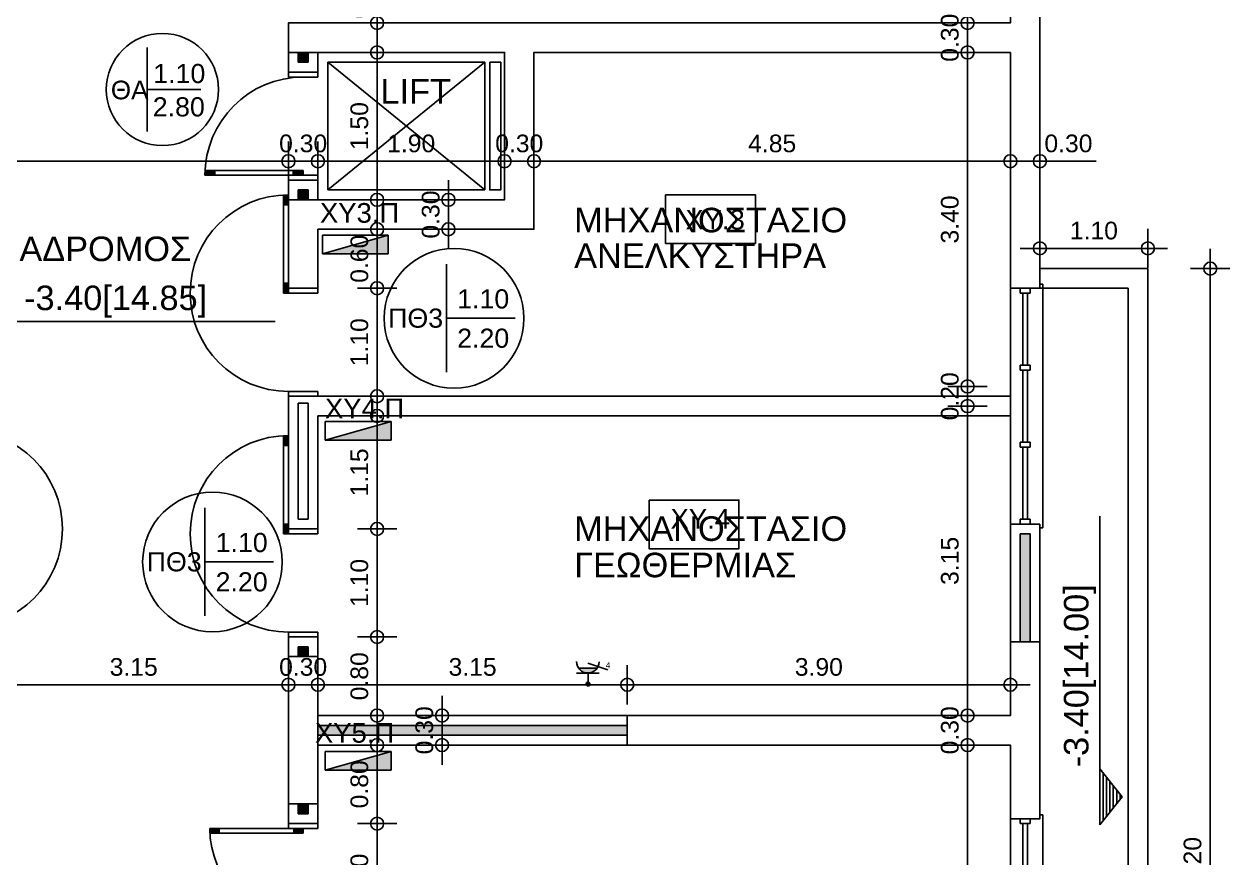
# Model space of a CAD drawing. Header units: metres. Extents: x -11 to 85, y -301 to 135.
# Drawn here: x 37.43 to 49.71, y -279.39 to -270.91 of the extents above; entities that cross this region are included whole.
import ezdxf
from ezdxf.enums import TextEntityAlignment as Align

# ---------------------------------------------------------------- set-up
doc = ezdxf.new("R2010")
doc.units = ezdxf.units.M
doc.header["$LTSCALE"] = 0.036
doc.header["$PDMODE"] = 2
for name, color, linetype in [('arxitek ypogeio', 252, 'Continuous'), ('DIMBLK', 252, 'Continuous'), ('electext', 20, 'Continuous'), ('HLEK-SYMBOL', 3, 'Continuous'), ('HLEK_FL001_SYMBOLS', 230, 'Continuous'), ('Parathira', 252, 'Continuous')]:
    doc.layers.add(name, color=color, linetype=linetype)
doc.styles.add('COMU-N', font='arial.ttf')
doc.styles.get("Standard").update_dxf_attribs({"font": 'arial.ttf'})
doc.styles.add('W4MS2', font='W4MS2.shx')
doc.dimstyles.new('CADWDOT', dxfattribs={"dimscale": 0.1, "dimtxt": 1.8, "dimasz": 0.08, "dimexe": 2, "dimexo": 0, "dimgap": 0.09, "dimtad": 0, "dimrnd": 0.001, "dimzin": 0, "dimdsep": 46, "dimtxsty": 'Standard', "dimblk1": 'ARTDIM', "dimblk2": 'ARTDIM', "dimsah": 1, "dimcen": 0.09, "dimdle": 0.05, "dimse1": 1, "dimse2": 1, "dimadec": 0, "dimazin": 0, "dimtfac": 1, "dimtmove": 0, "dimatfit": 3, "dimldrblk": 'ARTDIM', "dimfxl": 2, "dimtvp": 0.9999, "dimtolj": 1, "dimtzin": 0, "dimarcsym": 0})

# ---------------------------------------------------------------- blocks, each defined once
blk = doc.blocks.new('A$C07D551FE')
at = {"layer": 'Parathira'}
for p, q in [((0, -0.05), (0, 0)), ((0.3, 0), (0.3, -0.05)), ((0.3, -0.05), (0, -0.05)), ((0.3, -1.05), (0, -1.05)), ((0, -1.05), (0, -1.1)), ((0.15, -1.05), (0.15, -1)), ((0.15, -1), (1.149, -1)), ((0.15, -1.01), (0.25, -1.01)), ((0.15, -1.02), (0.25, -1.02)), ((0.15, -1.03), (0.25, -1.03)), ((0.15, -1.04), (0.25, -1.04)), ((1.15, -1.05), (0.15, -1.05)), ((0.25, -1), (0.25, -1.05)), ((0.3, -1.1), (0.3, -1.05)), ((1.05, -1), (1.05, -1.05)), ((1.05, -1.01), (1.149, -1.01)), ((1.05, -1.02), (1.15, -1.02)), ((1.05, -1.03), (1.15, -1.03)), ((1.05, -1.04), (1.15, -1.04))]:
    blk.add_line(p, q, dxfattribs=at)
blk.add_arc((0.15, -1.05), 1, 0, 90, dxfattribs=at)
blk = doc.blocks.new('ARTDIM')
at = {"layer": 'DIMBLK'}
for p, q in [((0, -24.9975), (0, 24.9975)), ((-24.9975, 0), (24.9975, 0))]:
    blk.add_line(p, q, dxfattribs=at)
blk.add_circle((0, 0), 8.25, dxfattribs=at)
blk = doc.blocks.new('*D1587')
at = {"layer": 'arxitek ypogeio', "color": 0, "lineweight": -2}
blk.add_line((22.432, -272.303), (40.116, -272.303), dxfattribs=at)
at = {"layer": 'Defpoints', "color": 0, "transparency": 16777216}
for p in [(22.424, -272.383), (40.124, -272.303), (40.124, -272.696)]:
    blk.add_point(p, dxfattribs=at)
at = {"layer": 'arxitek ypogeio', "color": 0, "lineweight": -2, "xscale": 0.008, "yscale": 0.008, "zscale": 0.008, "rotation": 180}
blk.add_blockref('ARTDIM', (22.424, -272.303), dxfattribs=at)
at = {"layer": 'arxitek ypogeio', "color": 0, "lineweight": -2, "xscale": 0.008, "yscale": 0.008, "zscale": 0.008}
blk.add_blockref('ARTDIM', (40.124, -272.303), dxfattribs=at)
at = {"layer": 'arxitek ypogeio', "color": 0, "insert": (31.274, -272.123), "char_height": 0.18, "attachment_point": 5}
blk.add_mtext('\\A1;17.70', dxfattribs=at)
blk = doc.blocks.new('*D1588')
at = {"layer": 'arxitek ypogeio', "color": 0, "lineweight": -2}
blk.add_line((40.132, -272.303), (40.416, -272.303), dxfattribs=at)
at = {"layer": 'Defpoints', "color": 0, "transparency": 16777216}
for p in [(40.424, -272.303), (40.124, -272.696), (40.424, -272.696)]:
    blk.add_point(p, dxfattribs=at)
at = {"layer": 'arxitek ypogeio', "color": 0, "lineweight": -2, "xscale": 0.008, "yscale": 0.008, "zscale": 0.008, "rotation": 180}
blk.add_blockref('ARTDIM', (40.124, -272.303), dxfattribs=at)
at = {"layer": 'arxitek ypogeio', "color": 0, "lineweight": -2, "xscale": 0.008, "yscale": 0.008, "zscale": 0.008}
blk.add_blockref('ARTDIM', (40.424, -272.303), dxfattribs=at)
at = {"layer": 'arxitek ypogeio', "color": 0, "insert": (40.274, -272.123), "char_height": 0.18, "attachment_point": 5}
blk.add_mtext('\\A1;0.30', dxfattribs=at)
blk = doc.blocks.new('*D1589')
at = {"layer": 'arxitek ypogeio', "color": 0, "lineweight": -2}
blk.add_line((40.432, -272.303), (42.316, -272.303), dxfattribs=at)
at = {"layer": 'Defpoints', "color": 0, "transparency": 16777216}
for p in [(42.324, -272.303), (40.424, -272.696), (42.324, -272.696)]:
    blk.add_point(p, dxfattribs=at)
at = {"layer": 'arxitek ypogeio', "color": 0, "lineweight": -2, "xscale": 0.008, "yscale": 0.008, "zscale": 0.008, "rotation": 180}
blk.add_blockref('ARTDIM', (40.424, -272.303), dxfattribs=at)
at = {"layer": 'arxitek ypogeio', "color": 0, "lineweight": -2, "xscale": 0.008, "yscale": 0.008, "zscale": 0.008}
blk.add_blockref('ARTDIM', (42.324, -272.303), dxfattribs=at)
at = {"layer": 'arxitek ypogeio', "color": 0, "insert": (41.374, -272.123), "char_height": 0.18, "attachment_point": 5}
blk.add_mtext('\\A1;1.90', dxfattribs=at)
blk = doc.blocks.new('*D1590')
at = {"layer": 'arxitek ypogeio', "color": 0, "lineweight": -2}
blk.add_line((42.332, -272.303), (42.616, -272.303), dxfattribs=at)
at = {"layer": 'Defpoints', "color": 0, "transparency": 16777216}
for p in [(42.624, -272.303), (42.324, -272.696), (42.624, -272.696)]:
    blk.add_point(p, dxfattribs=at)
at = {"layer": 'arxitek ypogeio', "color": 0, "lineweight": -2, "xscale": 0.008, "yscale": 0.008, "zscale": 0.008, "rotation": 180}
blk.add_blockref('ARTDIM', (42.324, -272.303), dxfattribs=at)
at = {"layer": 'arxitek ypogeio', "color": 0, "lineweight": -2, "xscale": 0.008, "yscale": 0.008, "zscale": 0.008}
blk.add_blockref('ARTDIM', (42.624, -272.303), dxfattribs=at)
at = {"layer": 'arxitek ypogeio', "color": 0, "insert": (42.474, -272.123), "char_height": 0.18, "attachment_point": 5}
blk.add_mtext('\\A1;0.30', dxfattribs=at)
blk = doc.blocks.new('*D1591')
at = {"layer": 'arxitek ypogeio', "color": 0, "lineweight": -2}
blk.add_line((42.632, -272.303), (47.466, -272.303), dxfattribs=at)
at = {"layer": 'Defpoints', "color": 0, "transparency": 16777216}
for p in [(47.474, -272.303), (42.624, -272.996), (47.474, -272.996)]:
    blk.add_point(p, dxfattribs=at)
at = {"layer": 'arxitek ypogeio', "color": 0, "lineweight": -2, "xscale": 0.008, "yscale": 0.008, "zscale": 0.008, "rotation": 180}
blk.add_blockref('ARTDIM', (42.624, -272.303), dxfattribs=at)
at = {"layer": 'arxitek ypogeio', "color": 0, "lineweight": -2, "xscale": 0.008, "yscale": 0.008, "zscale": 0.008}
blk.add_blockref('ARTDIM', (47.474, -272.303), dxfattribs=at)
at = {"layer": 'arxitek ypogeio', "color": 0, "insert": (45.049, -272.123), "char_height": 0.18, "attachment_point": 5}
blk.add_mtext('\\A1;4.85', dxfattribs=at)
blk = doc.blocks.new('*D1592')
at = {"layer": 'arxitek ypogeio', "color": 0, "lineweight": -2}
for p, q in [((47.482, -272.303), (47.766, -272.303)), ((47.774, -272.303), (48.348, -272.303))]:
    blk.add_line(p, q, dxfattribs=at)
at = {"layer": 'Defpoints', "color": 0, "transparency": 16777216}
for p in [(47.474, -271.196), (47.774, -271.196), (47.774, -272.303)]:
    blk.add_point(p, dxfattribs=at)
at = {"layer": 'arxitek ypogeio', "color": 0, "lineweight": -2, "xscale": 0.008, "yscale": 0.008, "zscale": 0.008, "rotation": 180}
blk.add_blockref('ARTDIM', (47.474, -272.303), dxfattribs=at)
at = {"layer": 'arxitek ypogeio', "color": 0, "lineweight": -2, "xscale": 0.008, "yscale": 0.008, "zscale": 0.008}
blk.add_blockref('ARTDIM', (47.774, -272.303), dxfattribs=at)
at = {"layer": 'arxitek ypogeio', "color": 0, "insert": (48.065, -272.123), "char_height": 0.18, "attachment_point": 5}
blk.add_mtext('\\A1;0.30', dxfattribs=at)
blk = doc.blocks.new('*D1619')
at = {"layer": 'arxitek ypogeio', "color": 0, "lineweight": -2}
blk.add_line((47.038, -267.454), (47.038, -270.888), dxfattribs=at)
at = {"layer": 'Defpoints', "color": 0, "transparency": 16777216}
for p in [(47.474, -267.446), (47.038, -270.896), (47.474, -270.896)]:
    blk.add_point(p, dxfattribs=at)
at = {"layer": 'arxitek ypogeio', "color": 0, "lineweight": -2, "xscale": 0.008, "yscale": 0.008, "zscale": 0.008}
for p, rotation in [((47.038, -267.446), 90), ((47.038, -270.896), 270)]:
    blk.add_blockref('ARTDIM', p, dxfattribs=dict(at, rotation=rotation))
at = {"layer": 'arxitek ypogeio', "color": 0, "insert": (46.858, -269.171), "char_height": 0.18, "attachment_point": 5, "rotation": 90}
blk.add_mtext('\\A1;3.45', dxfattribs=at)
blk = doc.blocks.new('*D1623')
at = {"layer": 'arxitek ypogeio', "color": 0, "lineweight": -2}
blk.add_line((47.038, -270.904), (47.038, -271.188), dxfattribs=at)
at = {"layer": 'Defpoints', "color": 0, "transparency": 16777216}
for p in [(47.474, -270.896), (47.038, -271.196), (47.474, -271.196)]:
    blk.add_point(p, dxfattribs=at)
at = {"layer": 'arxitek ypogeio', "color": 0, "lineweight": -2, "xscale": 0.008, "yscale": 0.008, "zscale": 0.008}
for p, rotation in [((47.038, -270.896), 90), ((47.038, -271.196), 270)]:
    blk.add_blockref('ARTDIM', p, dxfattribs=dict(at, rotation=rotation))
at = {"layer": 'arxitek ypogeio', "color": 0, "insert": (46.858, -271.046), "char_height": 0.18, "attachment_point": 5, "rotation": 90}
blk.add_mtext('\\A1;0.30', dxfattribs=at)
blk = doc.blocks.new('*D1624')
at = {"layer": 'arxitek ypogeio', "color": 0, "lineweight": -2}
blk.add_line((47.038, -274.588), (47.038, -271.204), dxfattribs=at)
at = {"layer": 'Defpoints', "color": 0, "transparency": 16777216}
for p in [(47.038, -271.196), (47.474, -271.196), (47.474, -274.596)]:
    blk.add_point(p, dxfattribs=at)
at = {"layer": 'arxitek ypogeio', "color": 0, "lineweight": -2, "xscale": 0.008, "yscale": 0.008, "zscale": 0.008}
for p, rotation in [((47.038, -271.196), 90), ((47.038, -274.596), 270)]:
    blk.add_blockref('ARTDIM', p, dxfattribs=dict(at, rotation=rotation))
at = {"layer": 'arxitek ypogeio', "color": 0, "insert": (46.858, -272.896), "char_height": 0.18, "attachment_point": 5, "rotation": 90}
blk.add_mtext('\\A1;3.40', dxfattribs=at)
blk = doc.blocks.new('*D1625')
at = {"layer": 'arxitek ypogeio', "color": 0, "lineweight": -2}
blk.add_line((47.038, -274.604), (47.038, -274.788), dxfattribs=at)
at = {"layer": 'Defpoints', "color": 0, "transparency": 16777216}
for p in [(47.474, -274.596), (47.038, -274.796), (47.474, -274.796)]:
    blk.add_point(p, dxfattribs=at)
at = {"layer": 'arxitek ypogeio', "color": 0, "lineweight": -2, "xscale": 0.008, "yscale": 0.008, "zscale": 0.008}
for p, rotation in [((47.038, -274.596), 90), ((47.038, -274.796), 270)]:
    blk.add_blockref('ARTDIM', p, dxfattribs=dict(at, rotation=rotation))
at = {"layer": 'arxitek ypogeio', "color": 0, "insert": (46.858, -274.696), "char_height": 0.18, "attachment_point": 5, "rotation": 90}
blk.add_mtext('\\A1;0.20', dxfattribs=at)
blk = doc.blocks.new('*D1626')
at = {"layer": 'arxitek ypogeio', "color": 0, "lineweight": -2}
blk.add_line((47.038, -274.804), (47.038, -277.938), dxfattribs=at)
at = {"layer": 'Defpoints', "color": 0, "transparency": 16777216}
for p in [(47.474, -274.796), (47.038, -277.946), (47.474, -277.946)]:
    blk.add_point(p, dxfattribs=at)
at = {"layer": 'arxitek ypogeio', "color": 0, "lineweight": -2, "xscale": 0.008, "yscale": 0.008, "zscale": 0.008}
for p, rotation in [((47.038, -274.796), 90), ((47.038, -277.946), 270)]:
    blk.add_blockref('ARTDIM', p, dxfattribs=dict(at, rotation=rotation))
at = {"layer": 'arxitek ypogeio', "color": 0, "insert": (46.858, -276.371), "char_height": 0.18, "attachment_point": 5, "rotation": 90}
blk.add_mtext('\\A1;3.15', dxfattribs=at)
blk = doc.blocks.new('*D1627')
at = {"layer": 'arxitek ypogeio', "color": 0, "lineweight": -2}
blk.add_line((47.038, -277.954), (47.038, -278.238), dxfattribs=at)
at = {"layer": 'Defpoints', "color": 0, "transparency": 16777216}
for p in [(47.474, -277.946), (47.038, -278.246), (47.474, -278.246)]:
    blk.add_point(p, dxfattribs=at)
at = {"layer": 'arxitek ypogeio', "color": 0, "lineweight": -2, "xscale": 0.008, "yscale": 0.008, "zscale": 0.008}
for p, rotation in [((47.038, -277.946), 90), ((47.038, -278.246), 270)]:
    blk.add_blockref('ARTDIM', p, dxfattribs=dict(at, rotation=rotation))
at = {"layer": 'arxitek ypogeio', "color": 0, "insert": (46.858, -278.096), "char_height": 0.18, "attachment_point": 5, "rotation": 90}
blk.add_mtext('\\A1;0.30', dxfattribs=at)
blk = doc.blocks.new('*D1628')
at = {"layer": 'arxitek ypogeio', "color": 0, "lineweight": -2}
blk.add_line((47.038, -278.254), (47.038, -285.288), dxfattribs=at)
at = {"layer": 'Defpoints', "color": 0, "transparency": 16777216}
for p in [(47.474, -278.246), (47.038, -285.296), (47.474, -285.296)]:
    blk.add_point(p, dxfattribs=at)
at = {"layer": 'arxitek ypogeio', "color": 0, "lineweight": -2, "xscale": 0.008, "yscale": 0.008, "zscale": 0.008}
for p, rotation in [((47.038, -278.246), 90), ((47.038, -285.296), 270)]:
    blk.add_blockref('ARTDIM', p, dxfattribs=dict(at, rotation=rotation))
at = {"layer": 'arxitek ypogeio', "color": 0, "insert": (46.858, -281.771), "char_height": 0.18, "attachment_point": 5, "rotation": 90}
blk.add_mtext('\\A1;7.05', dxfattribs=at)
blk = doc.blocks.new('*D1630')
at = {"layer": 'arxitek ypogeio', "color": 0, "lineweight": -2}
blk.add_line((40.416, -277.632), (40.132, -277.632), dxfattribs=at)
at = {"layer": 'Defpoints', "color": 0, "transparency": 16777216}
for p in [(40.124, -277.632), (40.124, -277.946), (40.424, -277.946)]:
    blk.add_point(p, dxfattribs=at)
at = {"layer": 'arxitek ypogeio', "color": 0, "lineweight": -2, "xscale": 0.008, "yscale": 0.008, "zscale": 0.008, "rotation": 180}
blk.add_blockref('ARTDIM', (40.124, -277.632), dxfattribs=at)
at = {"layer": 'arxitek ypogeio', "color": 0, "lineweight": -2, "xscale": 0.008, "yscale": 0.008, "zscale": 0.008}
blk.add_blockref('ARTDIM', (40.424, -277.632), dxfattribs=at)
at = {"layer": 'arxitek ypogeio', "color": 0, "insert": (40.274, -277.452), "char_height": 0.18, "attachment_point": 5}
blk.add_mtext('\\A1;0.30', dxfattribs=at)
blk = doc.blocks.new('*D1631')
at = {"layer": 'arxitek ypogeio', "color": 0, "lineweight": -2}
blk.add_line((40.432, -277.632), (43.566, -277.632), dxfattribs=at)
at = {"layer": 'Defpoints', "color": 0, "transparency": 16777216}
for p in [(43.574, -277.632), (40.424, -277.946), (43.574, -277.946)]:
    blk.add_point(p, dxfattribs=at)
at = {"layer": 'arxitek ypogeio', "color": 0, "lineweight": -2, "xscale": 0.008, "yscale": 0.008, "zscale": 0.008, "rotation": 180}
blk.add_blockref('ARTDIM', (40.424, -277.632), dxfattribs=at)
at = {"layer": 'arxitek ypogeio', "color": 0, "lineweight": -2, "xscale": 0.008, "yscale": 0.008, "zscale": 0.008}
blk.add_blockref('ARTDIM', (43.574, -277.632), dxfattribs=at)
at = {"layer": 'arxitek ypogeio', "color": 0, "insert": (41.999, -277.452), "char_height": 0.18, "attachment_point": 5}
blk.add_mtext('\\A1;3.15', dxfattribs=at)
blk = doc.blocks.new('*D1632')
at = {"layer": 'arxitek ypogeio', "color": 0, "lineweight": -2}
blk.add_line((43.582, -277.632), (47.466, -277.632), dxfattribs=at)
at = {"layer": 'Defpoints', "color": 0, "transparency": 16777216}
for p in [(47.474, -277.632), (43.574, -277.946), (47.474, -277.946)]:
    blk.add_point(p, dxfattribs=at)
at = {"layer": 'arxitek ypogeio', "color": 0, "lineweight": -2, "xscale": 0.008, "yscale": 0.008, "zscale": 0.008, "rotation": 180}
blk.add_blockref('ARTDIM', (43.574, -277.632), dxfattribs=at)
at = {"layer": 'arxitek ypogeio', "color": 0, "lineweight": -2, "xscale": 0.008, "yscale": 0.008, "zscale": 0.008}
blk.add_blockref('ARTDIM', (47.474, -277.632), dxfattribs=at)
at = {"layer": 'arxitek ypogeio', "color": 0, "insert": (45.524, -277.452), "char_height": 0.18, "attachment_point": 5}
blk.add_mtext('\\A1;3.90', dxfattribs=at)
blk = doc.blocks.new('*D1633')
at = {"layer": 'arxitek ypogeio', "color": 0, "lineweight": -2}
blk.add_line((36.982, -277.632), (40.116, -277.632), dxfattribs=at)
at = {"layer": 'Defpoints', "color": 0, "transparency": 16777216}
for p in [(40.124, -277.632), (36.974, -278.396), (40.124, -278.396)]:
    blk.add_point(p, dxfattribs=at)
at = {"layer": 'arxitek ypogeio', "color": 0, "lineweight": -2, "xscale": 0.008, "yscale": 0.008, "zscale": 0.008, "rotation": 180}
blk.add_blockref('ARTDIM', (36.974, -277.632), dxfattribs=at)
at = {"layer": 'arxitek ypogeio', "color": 0, "lineweight": -2, "xscale": 0.008, "yscale": 0.008, "zscale": 0.008}
blk.add_blockref('ARTDIM', (40.124, -277.632), dxfattribs=at)
at = {"layer": 'arxitek ypogeio', "color": 0, "insert": (38.549, -277.452), "char_height": 0.18, "attachment_point": 5}
blk.add_mtext('\\A1;3.15', dxfattribs=at)
blk = doc.blocks.new('A$C796D02E1')
at = {"layer": 'Parathira'}
for p, q in [((0.3, 0.95), (0.3, -0.05)), ((0.31, 0.85), (0.31, 0.95)), ((0.32, 0.85), (0.32, 0.95)), ((0.33, 0.85), (0.33, 0.95)), ((0.34, 0.85), (0.34, 0.949)), ((0.35, -0.05), (0.35, 0.949)), ((0.35, 0.85), (0.3, 0.85)), ((0, -0.05), (0, 0)), ((0.35, 0.05), (0.3, 0.05)), ((0.3, 0), (0.3, -0.05)), ((0.31, -0.05), (0.31, 0.05)), ((0.32, -0.05), (0.32, 0.05)), ((0.33, -0.05), (0.33, 0.05)), ((0.34, -0.05), (0.34, 0.05)), ((0.3, -0.05), (0, -0.05)), ((0.3, -0.05), (0.35, -0.05)), ((0, -1.05), (0, -1.1)), ((0.3, -1.05), (0, -1.05)), ((0.3, -1.05), (0.25, -1.05)), ((0.3, -1.1), (0.3, -1.05))]:
    blk.add_line(p, q, dxfattribs=at)
blk.add_arc((0.3, -0.05), 1, 270, 90, dxfattribs=at)
blk = doc.blocks.new('A$C52D13D70')
at = {"layer": 'Parathira'}
for p, q in [((-0.33, 0.04), (-0.33, -2.44)), ((-0.3, 0.04), (-0.33, 0.04)), ((-0.1, 0), (-0.2, 0)), ((-0.2, 0), (-0.2, -0.05)), ((-0.1, -0.05), (-0.1, 0)), ((0, 0), (0, -2.4)), ((-0.2, -0.05), (-0.1, -0.05)), ((-0.175, -0.05), (-0.175, -0.783)), ((-0.125, -0.05), (-0.125, -0.783)), ((-0.1, -0.783), (-0.2, -0.783)), ((-0.2, -0.783), (-0.2, -0.833)), ((-0.2, -0.833), (-0.1, -0.833)), ((-0.175, -0.833), (-0.175, -1.567)), ((-0.125, -0.833), (-0.125, -1.567)), ((-0.1, -0.833), (-0.1, -0.783)), ((-0.1, -1.567), (-0.2, -1.567)), ((-0.2, -1.567), (-0.2, -1.617)), ((-0.1, -1.617), (-0.1, -1.567)), ((-0.2, -1.617), (-0.1, -1.617)), ((-0.175, -1.617), (-0.175, -2.35)), ((-0.125, -1.617), (-0.125, -2.35)), ((-0.33, -2.44), (-0.3, -2.44)), ((-0.1, -2.35), (-0.2, -2.35)), ((-0.2, -2.35), (-0.2, -2.4)), ((-0.2, -2.4), (-0.1, -2.4)), ((-0.1, -2.4), (-0.1, -2.35))]:
    blk.add_line(p, q, dxfattribs=at)
blk = doc.blocks.new('*D1446')
at = {"layer": 'arxitek ypogeio', "color": 0, "lineweight": -2}
blk.add_line((41.027, -272.688), (41.027, -271.204), dxfattribs=at)
at = {"layer": 'Defpoints', "color": 0, "transparency": 16777216}
for p in [(41.027, -271.196), (41.347, -271.196), (41.347, -272.696)]:
    blk.add_point(p, dxfattribs=at)
at = {"layer": 'arxitek ypogeio', "color": 0, "lineweight": -2, "xscale": 0.008, "yscale": 0.008, "zscale": 0.008}
for p, rotation in [((41.027, -271.196), 90), ((41.027, -272.696), 270)]:
    blk.add_blockref('ARTDIM', p, dxfattribs=dict(at, rotation=rotation))
at = {"layer": 'arxitek ypogeio', "color": 0, "insert": (40.847, -271.946), "char_height": 0.18, "attachment_point": 5, "rotation": 90}
blk.add_mtext('\\A1;1.50', dxfattribs=at)
blk = doc.blocks.new('*D1447')
at = {"layer": 'arxitek ypogeio', "color": 0, "lineweight": -2}
for p, q in [((41.027, -270.896), (41.027, -270.321)), ((41.027, -271.188), (41.027, -270.904))]:
    blk.add_line(p, q, dxfattribs=at)
at = {"layer": 'Defpoints', "color": 0, "transparency": 16777216}
for p in [(41.027, -270.896), (41.231, -270.896), (41.231, -271.196)]:
    blk.add_point(p, dxfattribs=at)
at = {"layer": 'arxitek ypogeio', "color": 0, "lineweight": -2, "xscale": 0.008, "yscale": 0.008, "zscale": 0.008}
for p, rotation in [((41.027, -270.896), 90), ((41.027, -271.196), 270)]:
    blk.add_blockref('ARTDIM', p, dxfattribs=dict(at, rotation=rotation))
at = {"layer": 'arxitek ypogeio', "color": 0, "insert": (40.847, -270.604), "char_height": 0.18, "attachment_point": 5, "rotation": 90}
blk.add_mtext('\\A1;0.30', dxfattribs=at)
blk = doc.blocks.new('*D1448')
at = {"layer": 'arxitek ypogeio', "color": 0, "lineweight": -2}
blk.add_line((41.753, -272.988), (41.753, -272.704), dxfattribs=at)
at = {"layer": 'Defpoints', "color": 0, "transparency": 16777216}
for p in [(40.622, -272.696), (41.753, -272.696), (40.622, -272.996)]:
    blk.add_point(p, dxfattribs=at)
at = {"layer": 'arxitek ypogeio', "color": 0, "lineweight": -2, "xscale": 0.008, "yscale": 0.008, "zscale": 0.008}
for p, rotation in [((41.753, -272.696), 90), ((41.753, -272.996), 270)]:
    blk.add_blockref('ARTDIM', p, dxfattribs=dict(at, rotation=rotation))
at = {"layer": 'arxitek ypogeio', "color": 0, "insert": (41.573, -272.846), "char_height": 0.18, "attachment_point": 5, "rotation": 90}
blk.add_mtext('\\A1;0.30', dxfattribs=at)
blk = doc.blocks.new('*D1449')
at = {"layer": 'arxitek ypogeio', "color": 0, "lineweight": -2}
blk.add_line((41.027, -273.004), (41.027, -273.588), dxfattribs=at)
at = {"layer": 'Defpoints', "color": 0, "transparency": 16777216}
for p in [(40.424, -272.996), (40.424, -273.596), (41.027, -273.596)]:
    blk.add_point(p, dxfattribs=at)
at = {"layer": 'arxitek ypogeio', "color": 0, "lineweight": -2, "xscale": 0.008, "yscale": 0.008, "zscale": 0.008}
for p, rotation in [((41.027, -272.996), 90), ((41.027, -273.596), 270)]:
    blk.add_blockref('ARTDIM', p, dxfattribs=dict(at, rotation=rotation))
at = {"layer": 'arxitek ypogeio', "color": 0, "insert": (40.847, -273.296), "char_height": 0.18, "attachment_point": 5, "rotation": 90}
blk.add_mtext('\\A1;0.60', dxfattribs=at)
blk = doc.blocks.new('*D1450')
at = {"layer": 'arxitek ypogeio', "color": 0, "lineweight": -2}
blk.add_line((41.027, -273.604), (41.027, -274.688), dxfattribs=at)
at = {"layer": 'Defpoints', "color": 0, "transparency": 16777216}
for p in [(40.424, -273.596), (40.424, -274.696), (41.027, -274.696)]:
    blk.add_point(p, dxfattribs=at)
at = {"layer": 'arxitek ypogeio', "color": 0, "lineweight": -2, "xscale": 0.008, "yscale": 0.008, "zscale": 0.008}
for p, rotation in [((41.027, -273.596), 90), ((41.027, -274.696), 270)]:
    blk.add_blockref('ARTDIM', p, dxfattribs=dict(at, rotation=rotation))
at = {"layer": 'arxitek ypogeio', "color": 0, "insert": (40.847, -274.146), "char_height": 0.18, "attachment_point": 5, "rotation": 90}
blk.add_mtext('\\A1;1.10', dxfattribs=at)
blk = doc.blocks.new('*D1451')
at = {"layer": 'arxitek ypogeio', "color": 0, "lineweight": -2}
blk.add_line((41.027, -274.904), (41.027, -276.038), dxfattribs=at)
at = {"layer": 'Defpoints', "color": 0, "transparency": 16777216}
for p in [(40.424, -274.896), (40.424, -276.046), (41.027, -276.046)]:
    blk.add_point(p, dxfattribs=at)
at = {"layer": 'arxitek ypogeio', "color": 0, "lineweight": -2, "xscale": 0.008, "yscale": 0.008, "zscale": 0.008}
for p, rotation in [((41.027, -274.896), 90), ((41.027, -276.046), 270)]:
    blk.add_blockref('ARTDIM', p, dxfattribs=dict(at, rotation=rotation))
at = {"layer": 'arxitek ypogeio', "color": 0, "insert": (40.847, -275.471), "char_height": 0.18, "attachment_point": 5, "rotation": 90}
blk.add_mtext('\\A1;1.15', dxfattribs=at)
blk = doc.blocks.new('*D1452')
at = {"layer": 'arxitek ypogeio', "color": 0, "lineweight": -2}
blk.add_line((41.027, -276.054), (41.027, -277.138), dxfattribs=at)
at = {"layer": 'Defpoints', "color": 0, "transparency": 16777216}
for p in [(40.424, -276.046), (40.424, -277.146), (41.027, -277.146)]:
    blk.add_point(p, dxfattribs=at)
at = {"layer": 'arxitek ypogeio', "color": 0, "lineweight": -2, "xscale": 0.008, "yscale": 0.008, "zscale": 0.008}
for p, rotation in [((41.027, -276.046), 90), ((41.027, -277.146), 270)]:
    blk.add_blockref('ARTDIM', p, dxfattribs=dict(at, rotation=rotation))
at = {"layer": 'arxitek ypogeio', "color": 0, "insert": (40.847, -276.596), "char_height": 0.18, "attachment_point": 5, "rotation": 90}
blk.add_mtext('\\A1;1.10', dxfattribs=at)
blk = doc.blocks.new('*D1453')
at = {"layer": 'arxitek ypogeio', "color": 0, "lineweight": -2}
blk.add_line((41.027, -277.154), (41.027, -277.938), dxfattribs=at)
at = {"layer": 'Defpoints', "color": 0, "transparency": 16777216}
for p in [(40.424, -277.146), (40.424, -277.946), (41.027, -277.946)]:
    blk.add_point(p, dxfattribs=at)
at = {"layer": 'arxitek ypogeio', "color": 0, "lineweight": -2, "xscale": 0.008, "yscale": 0.008, "zscale": 0.008}
for p, rotation in [((41.027, -277.146), 90), ((41.027, -277.946), 270)]:
    blk.add_blockref('ARTDIM', p, dxfattribs=dict(at, rotation=rotation))
at = {"layer": 'arxitek ypogeio', "color": 0, "insert": (40.847, -277.546), "char_height": 0.18, "attachment_point": 5, "rotation": 90}
blk.add_mtext('\\A1;0.80', dxfattribs=at)
blk = doc.blocks.new('*D1454')
at = {"layer": 'arxitek ypogeio', "color": 0, "lineweight": -2}
blk.add_line((41.688, -277.954), (41.688, -278.238), dxfattribs=at)
at = {"layer": 'Defpoints', "color": 0, "transparency": 16777216}
for p in [(41.084, -277.946), (41.084, -278.246), (41.688, -278.246)]:
    blk.add_point(p, dxfattribs=at)
at = {"layer": 'arxitek ypogeio', "color": 0, "lineweight": -2, "xscale": 0.008, "yscale": 0.008, "zscale": 0.008}
for p, rotation in [((41.688, -277.946), 90), ((41.688, -278.246), 270)]:
    blk.add_blockref('ARTDIM', p, dxfattribs=dict(at, rotation=rotation))
at = {"layer": 'arxitek ypogeio', "color": 0, "insert": (41.508, -278.096), "char_height": 0.18, "attachment_point": 5, "rotation": 90}
blk.add_mtext('\\A1;0.30', dxfattribs=at)
blk = doc.blocks.new('*D1455')
at = {"layer": 'arxitek ypogeio', "color": 0, "lineweight": -2}
blk.add_line((41.027, -278.254), (41.027, -279.038), dxfattribs=at)
at = {"layer": 'Defpoints', "color": 0, "transparency": 16777216}
for p in [(40.424, -278.246), (40.424, -279.046), (41.027, -279.046)]:
    blk.add_point(p, dxfattribs=at)
at = {"layer": 'arxitek ypogeio', "color": 0, "lineweight": -2, "xscale": 0.008, "yscale": 0.008, "zscale": 0.008}
for p, rotation in [((41.027, -278.246), 90), ((41.027, -279.046), 270)]:
    blk.add_blockref('ARTDIM', p, dxfattribs=dict(at, rotation=rotation))
at = {"layer": 'arxitek ypogeio', "color": 0, "insert": (40.847, -278.646), "char_height": 0.18, "attachment_point": 5, "rotation": 90}
blk.add_mtext('\\A1;0.80', dxfattribs=at)
blk = doc.blocks.new('*D1456')
at = {"layer": 'arxitek ypogeio', "color": 0, "lineweight": -2}
blk.add_line((41.027, -279.054), (41.027, -280.138), dxfattribs=at)
at = {"layer": 'Defpoints', "color": 0, "transparency": 16777216}
for p in [(40.424, -279.046), (40.424, -280.146), (41.027, -280.146)]:
    blk.add_point(p, dxfattribs=at)
at = {"layer": 'arxitek ypogeio', "color": 0, "lineweight": -2, "xscale": 0.008, "yscale": 0.008, "zscale": 0.008}
for p, rotation in [((41.027, -279.046), 90), ((41.027, -280.146), 270)]:
    blk.add_blockref('ARTDIM', p, dxfattribs=dict(at, rotation=rotation))
at = {"layer": 'arxitek ypogeio', "color": 0, "insert": (40.847, -279.596), "char_height": 0.18, "attachment_point": 5, "rotation": 90}
blk.add_mtext('\\A1;1.10', dxfattribs=at)
blk = doc.blocks.new('A$C0F035EE8')
at = {"layer": 'Parathira'}
for p, q in [((-0.3, 0), (-0.3, -0.05)), ((0, -0.05), (0, 0)), ((-1.1, -0.05), (-0.15, -0.05)), ((-1.005, -0.059), (-1.1, -0.059)), ((-1.005, -0.069), (-1.1, -0.069)), ((-1.005, -0.079), (-1.1, -0.079)), ((-1.005, -0.088), (-1.099, -0.088)), ((-0.15, -0.098), (-1.099, -0.098)), ((-1.005, -0.098), (-1.005, -0.05)), ((-0.3, -0.05), (0, -0.05)), ((-0.245, -0.098), (-0.245, -0.05)), ((-0.15, -0.059), (-0.245, -0.059)), ((-0.15, -0.069), (-0.245, -0.069)), ((-0.15, -0.079), (-0.245, -0.079)), ((-0.15, -0.088), (-0.245, -0.088)), ((-0.15, -0.05), (-0.15, -0.098)), ((-1.005, -1.922), (-1.1, -1.922)), ((-1.005, -1.931), (-1.1, -1.931)), ((-1.005, -1.941), (-1.1, -1.941)), ((-1.1, -1.95), (-0.15, -1.95)), ((-0.15, -1.903), (-1.099, -1.903)), ((-1.005, -1.912), (-1.099, -1.912)), ((-1.005, -1.903), (-1.005, -1.95)), ((-0.3, -2), (-0.3, -1.95)), ((-0.3, -1.95), (0, -1.95)), ((-0.245, -1.903), (-0.245, -1.95)), ((-0.15, -1.912), (-0.245, -1.912)), ((-0.15, -1.922), (-0.245, -1.922)), ((-0.15, -1.931), (-0.245, -1.931)), ((-0.15, -1.941), (-0.245, -1.941)), ((-0.15, -1.95), (-0.15, -1.903)), ((0, -1.95), (0, -2))]:
    blk.add_line(p, q, dxfattribs=at)
for centre, start, end in [((-0.15, -0.05), 180, 270), ((-0.15, -1.95), 90, 180)]:
    blk.add_arc(centre, 0.95, start, end, dxfattribs=at)
blk = doc.blocks.new('*D1474')
at = {"layer": 'arxitek ypogeio', "color": 0, "lineweight": -2}
blk.add_line((47.782, -273.19), (48.866, -273.19), dxfattribs=at)
at = {"layer": 'Defpoints', "color": 0, "transparency": 16777216}
for p in [(48.874, -273.19), (47.774, -273.396), (48.874, -273.396)]:
    blk.add_point(p, dxfattribs=at)
at = {"layer": 'arxitek ypogeio', "color": 0, "lineweight": -2, "xscale": 0.008, "yscale": 0.008, "zscale": 0.008, "rotation": 180}
blk.add_blockref('ARTDIM', (47.774, -273.19), dxfattribs=at)
at = {"layer": 'arxitek ypogeio', "color": 0, "lineweight": -2, "xscale": 0.008, "yscale": 0.008, "zscale": 0.008}
blk.add_blockref('ARTDIM', (48.874, -273.19), dxfattribs=at)
at = {"layer": 'arxitek ypogeio', "color": 0, "insert": (48.324, -273.01), "char_height": 0.18, "attachment_point": 5}
blk.add_mtext('\\A1;1.10', dxfattribs=at)
blk = doc.blocks.new('*D1475')
at = {"layer": 'arxitek ypogeio', "color": 0, "lineweight": -2}
blk.add_line((49.509, -273.404), (49.509, -285.588), dxfattribs=at)
at = {"layer": 'Defpoints', "color": 0, "transparency": 16777216}
for p in [(49.032, -273.396), (49.032, -285.596), (49.509, -285.596)]:
    blk.add_point(p, dxfattribs=at)
at = {"layer": 'arxitek ypogeio', "color": 0, "lineweight": -2, "xscale": 0.008, "yscale": 0.008, "zscale": 0.008}
for p, rotation in [((49.509, -273.396), 90), ((49.509, -285.596), 270)]:
    blk.add_blockref('ARTDIM', p, dxfattribs=dict(at, rotation=rotation))
at = {"layer": 'arxitek ypogeio', "color": 0, "insert": (49.329, -279.496), "char_height": 0.18, "attachment_point": 5, "rotation": 90}
blk.add_mtext('\\A1;12.20', dxfattribs=at)
blk = doc.blocks.new('gJ6_a28')
at = {"layer": 'HLEK-SYMBOL', "color": 0, "linetype": 'Continuous'}
for p, q in [((-0.67, 0), (-0.67, 0.19)), ((-0.67, 0.19), (0, 0.19)), ((-0.67, 0), (0, 0.19)), ((0, 0.19), (0, 0)), ((-0.67, 0), (0, 0))]:
    blk.add_line(p, q, dxfattribs=at)
at = {"layer": 'HLEK-SYMBOL', "color": 0}
blk.add_solid([(-0.67, 0.19), (0, 0.19), (-0.67, 0)], dxfattribs=at)
at = {"layer": 'HLEK-SYMBOL', "color": 0, "style": 'W4MS2', "flags": 8}
blk.add_attdef('NODE_NUMBER', (0.018, 0.091), '', height=0.1, dxfattribs=at)
blk.add_attdef('NODE_NUMBER', (0.018, 0.091), '', height=0.1, dxfattribs=at)
blk = doc.blocks.new('gJ6_a14')
at = {"linetype": 'Continuous'}
for p, q in [((-0.1176, 0.1119), (0.113, 0.1119)), ((0, 0.1119), (0, 0))]:
    blk.add_line(p, q, dxfattribs=at)
blk.add_arc((-0.0023, 0.2279), 0.1153, 180, 358.95657, dxfattribs=at)
blk = doc.blocks.new('*X1779')
at = {"color": 0}
for p, q in [((15.598, 2.587), (15.737, 2.727)), ((15.598, 2.622), (15.702, 2.727)), ((15.601, 2.607), (15.609, 2.616)), ((15.604, 2.646), (15.605, 2.647)), ((15.605, 2.559), (15.765, 2.719)), ((15.605, 2.577), (15.614, 2.585)), ((15.609, 2.652), (15.618, 2.66)), ((15.611, 2.547), (15.618, 2.554)), ((15.614, 2.621), (15.623, 2.63)), ((15.617, 2.536), (15.789, 2.707)), ((15.618, 2.59), (15.627, 2.599)), ((15.623, 2.665), (15.631, 2.674)), ((15.623, 2.559), (15.631, 2.568)), ((15.627, 2.634), (15.636, 2.643)), ((15.627, 2.528), (15.636, 2.537)), ((15.631, 2.603), (15.64, 2.612)), ((15.633, 2.516), (15.808, 2.691)), ((15.636, 2.678), (15.645, 2.687)), ((15.636, 2.572), (15.645, 2.581)), ((15.64, 2.647), (15.649, 2.656)), ((15.64, 2.541), (15.649, 2.55)), ((15.645, 2.616), (15.654, 2.625)), ((15.645, 2.51), (15.654, 2.519)), ((15.649, 2.691), (15.658, 2.7)), ((15.649, 2.585), (15.658, 2.594)), ((15.653, 2.501), (15.824, 2.672)), ((15.654, 2.66), (15.662, 2.669)), ((15.654, 2.554), (15.662, 2.563)), ((15.658, 2.63), (15.667, 2.638)), ((15.658, 2.523), (15.667, 2.532)), ((15.662, 2.705), (15.671, 2.714)), ((15.662, 2.599), (15.671, 2.607)), ((15.664, 2.494), (15.671, 2.501)), ((15.667, 2.674), (15.676, 2.683)), ((15.667, 2.568), (15.676, 2.577)), ((15.671, 2.643), (15.68, 2.652)), ((15.671, 2.537), (15.68, 2.546)), ((15.676, 2.718), (15.678, 2.721)), ((15.676, 2.489), (15.836, 2.648)), ((15.676, 2.612), (15.685, 2.621)), ((15.676, 2.506), (15.685, 2.515)), ((15.68, 2.687), (15.689, 2.696)), ((15.68, 2.581), (15.689, 2.59)), ((15.685, 2.656), (15.693, 2.665)), ((15.685, 2.55), (15.693, 2.559)), ((15.689, 2.625), (15.698, 2.634)), ((15.689, 2.519), (15.698, 2.528)), ((15.693, 2.7), (15.702, 2.709)), ((15.693, 2.594), (15.702, 2.603)), ((15.693, 2.488), (15.702, 2.497)), ((15.698, 2.669), (15.707, 2.678)), ((15.698, 2.563), (15.707, 2.572)), ((15.702, 2.638), (15.711, 2.647)), ((15.702, 2.532), (15.711, 2.541)), ((15.705, 2.482), (15.843, 2.62)), ((15.707, 2.714), (15.715, 2.722)), ((15.707, 2.607), (15.715, 2.616)), ((15.707, 2.501), (15.715, 2.51)), ((15.711, 2.683), (15.72, 2.691)), ((15.711, 2.577), (15.72, 2.585)), ((15.715, 2.652), (15.724, 2.66)), ((15.715, 2.546), (15.724, 2.554)), ((15.72, 2.727), (15.721, 2.728)), ((15.72, 2.621), (15.729, 2.63)), ((15.72, 2.515), (15.729, 2.523)), ((15.724, 2.696), (15.733, 2.705)), ((15.724, 2.59), (15.733, 2.599)), ((15.724, 2.484), (15.733, 2.493)), ((15.729, 2.665), (15.738, 2.674)), ((15.729, 2.559), (15.738, 2.568)), ((15.733, 2.634), (15.742, 2.643)), ((15.733, 2.528), (15.742, 2.537)), ((15.738, 2.709), (15.746, 2.718)), ((15.738, 2.603), (15.746, 2.612)), ((15.738, 2.497), (15.746, 2.506)), ((15.741, 2.482), (15.842, 2.584)), ((15.742, 2.678), (15.751, 2.687)), ((15.742, 2.572), (15.751, 2.581)), ((15.746, 2.647), (15.755, 2.656)), ((15.746, 2.541), (15.755, 2.55)), ((15.751, 2.722), (15.752, 2.724)), ((15.751, 2.616), (15.76, 2.625)), ((15.751, 2.51), (15.76, 2.519)), ((15.755, 2.691), (15.764, 2.7)), ((15.755, 2.585), (15.764, 2.594)), ((15.76, 2.66), (15.768, 2.669)), ((15.76, 2.554), (15.768, 2.563)), ((15.764, 2.63), (15.773, 2.638)), ((15.764, 2.523), (15.773, 2.532)), ((15.768, 2.705), (15.777, 2.714)), ((15.768, 2.599), (15.777, 2.607)), ((15.768, 2.493), (15.777, 2.501)), ((15.773, 2.674), (15.782, 2.683)), ((15.773, 2.568), (15.782, 2.577)), ((15.777, 2.643), (15.786, 2.652)), ((15.777, 2.537), (15.786, 2.546)), ((15.782, 2.612), (15.791, 2.621)), ((15.782, 2.506), (15.791, 2.515)), ((15.786, 2.687), (15.795, 2.696)), ((15.786, 2.581), (15.795, 2.59)), ((15.791, 2.656), (15.799, 2.665)), ((15.791, 2.55), (15.799, 2.559)), ((15.795, 2.625), (15.804, 2.634)), ((15.795, 2.519), (15.804, 2.528)), ((15.799, 2.594), (15.808, 2.603)), ((15.804, 2.669), (15.813, 2.678)), ((15.804, 2.563), (15.813, 2.572)), ((15.808, 2.638), (15.817, 2.647)), ((15.808, 2.532), (15.817, 2.541)), ((15.813, 2.607), (15.822, 2.616)), ((15.817, 2.577), (15.826, 2.585)), ((15.822, 2.652), (15.83, 2.66)), ((15.822, 2.546), (15.83, 2.554)), ((15.826, 2.621), (15.835, 2.63)), ((15.83, 2.59), (15.839, 2.599)), ((15.835, 2.559), (15.835, 2.56)), ((15.839, 2.634), (15.84, 2.635)), ((15.844, 2.603), (15.844, 2.603))]:
    blk.add_line(p, q, dxfattribs=at)
blk = doc.blocks.new('GJ6_A78')
at = {"layer": 'HLEK-SYMBOL', "color": 0, "linetype": 'Continuous'}
blk.add_circle((0, 0), 0.0989, dxfattribs=at)
at = {"layer": 'HLEK-SYMBOL', "color": 0, "xscale": 0.8, "yscale": 0.8, "zscale": 0.8}
blk.add_blockref('*X1779', (-12.576, -2.084), dxfattribs=at)
blk = doc.blocks.new('priza')
at = {"layer": 'HLEK_FL001_SYMBOLS', "rotation": 180}
blk.add_blockref('gJ6_a14', (87.4, -100.495), dxfattribs=at)
at = {"layer": 'HLEK_FL001_SYMBOLS', "xscale": 0.1951472641207488, "yscale": 0.1951472641207488, "zscale": 0.1951472641207488}
blk.add_blockref('GJ6_A78', (87.4, -100.495), dxfattribs=at)
blk = doc.blocks.new('priza tetrapli stegani')
at = {"layer": 'HLEK_FL001_SYMBOLS', "ltscale": 5}
h = blk.add_hatch(color=256, dxfattribs=at)
h.dxf.hatch_style = 1
h.paths.add_polyline_path([(443.2, -18.99, 0.523538), (443.39, -18.99)])
for p, q in [((443.2, -18.99), (443.39, -18.99)), ((443.294, -18.941), (443.499, -19.007))]:
    blk.add_line(p, q, dxfattribs=at)
at = {"layer": 'HLEK_FL001_SYMBOLS', "rotation": 180}
blk.add_blockref('priza', (530.697, -119.647), dxfattribs=at)
at = {"layer": 'HLEK_FL001_SYMBOLS', "ltscale": 5}
blk.add_text('4', height=0.06, dxfattribs=at).set_placement((443.477, -18.992))

msp = doc.modelspace()

# ---------------------------------------------------------------- hatches: boundary and pattern name
at = {"layer": 'arxitek ypogeio'}
for points in [[(40.324, -271.196), (40.224, -271.196), (40.224, -271.296), (40.324, -271.296)], [(40.324, -272.596), (40.224, -272.596), (40.224, -272.696), (40.324, -272.696)], [(47.674, -276.096), (47.574, -276.096), (47.574, -277.196), (47.674, -277.196)], [(40.324, -277.246), (40.224, -277.246), (40.224, -277.346), (40.324, -277.346)], [(43.574, -278.046), (40.424, -278.046), (40.424, -278.146), (43.574, -278.146)], [(40.324, -278.846), (40.224, -278.846), (40.224, -278.946), (40.324, -278.946)]]:
    msp.add_hatch(color=256, dxfattribs=at).paths.add_polyline_path(points)

# ---------------------------------------------------------------- linework, layer by layer
for p, q in [((38.687, -271.144), (38.687, -272.002)), ((40.124, -271.196), (40.124, -271.396)), ((40.224, -271.196), (40.224, -271.296)), ((40.324, -271.196), (40.324, -271.296)), ((40.424, -271.196), (40.424, -271.396)), ((40.124, -271.396), (40.424, -271.396)), ((40.224, -271.296), (40.324, -271.296)), ((40.524, -271.296), (42.124, -271.296)), ((40.524, -272.596), (42.124, -271.296)), ((42.124, -272.596), (40.524, -271.296)), ((40.524, -271.296), (40.524, -272.596)), ((42.124, -271.296), (42.124, -272.596)), ((38.687, -271.573), (39.233, -271.573)), ((40.124, -272.696), (40.124, -272.496)), ((40.124, -272.496), (40.424, -272.496)), ((40.424, -272.696), (40.424, -272.496)), ((40.224, -272.596), (40.324, -272.596)), ((40.224, -272.696), (40.224, -272.596)), ((40.324, -272.696), (40.324, -272.596)), ((40.524, -272.596), (42.124, -272.596)), ((41.732, -273.352), (41.732, -274.452)), ((47.774, -273.396), (48.874, -273.396)), ((48.874, -273.396), (48.874, -285.596)), ((47.774, -273.596), (48.674, -273.596)), ((48.674, -273.596), (48.674, -285.396)), ((36.848, -273.935), (39.989, -273.935)), ((41.732, -273.902), (42.432, -273.902)), ((47.474, -274.696), (40.124, -274.696)), ((40.124, -276.046), (40.124, -274.696)), ((40.224, -275.946), (40.224, -274.766)), ((40.324, -274.766), (40.224, -274.766)), ((40.324, -275.946), (40.324, -274.766)), ((47.474, -274.896), (40.424, -274.896)), ((40.424, -276.046), (40.424, -274.896)), ((39.273, -275.832), (39.273, -276.932)), ((40.224, -275.946), (40.324, -275.946)), ((48.385, -279.058), (48.385, -275.917)), ((40.124, -276.046), (40.424, -276.046)), ((47.474, -275.996), (47.474, -277.196)), ((47.774, -275.996), (47.474, -275.996)), ((47.774, -277.196), (47.774, -275.996)), ((47.674, -276.096), (47.574, -276.096)), ((47.574, -276.096), (47.574, -277.196)), ((47.674, -277.196), (47.674, -276.096)), ((39.273, -276.382), (39.973, -276.382)), ((40.124, -277.346), (40.124, -277.146)), ((40.124, -277.146), (40.424, -277.146)), ((40.424, -277.346), (40.424, -277.146)), ((40.224, -277.246), (40.324, -277.246)), ((40.224, -277.346), (40.224, -277.246)), ((40.324, -277.346), (40.324, -277.246)), ((43.574, -277.946), (40.424, -277.946)), ((43.574, -278.046), (40.424, -278.046)), ((43.574, -278.146), (40.424, -278.146)), ((43.574, -278.246), (40.424, -278.246)), ((48.613, -278.773), (48.385, -278.488)), ((48.419, -279.015), (48.419, -278.531)), ((48.453, -278.973), (48.453, -278.574)), ((48.488, -278.93), (48.488, -278.616)), ((48.522, -278.887), (48.522, -278.659)), ((48.556, -278.844), (48.556, -278.702)), ((48.59, -278.802), (48.59, -278.745)), ((40.124, -279.046), (40.124, -278.846)), ((40.224, -278.946), (40.224, -278.846)), ((40.324, -278.946), (40.324, -278.846)), ((40.424, -279.046), (40.424, -278.846)), ((48.385, -279.058), (48.613, -278.773)), ((40.224, -278.946), (40.324, -278.946)), ((40.124, -279.046), (40.424, -279.046))]:
    msp.add_line(p, q, dxfattribs=at)
for points in [[(47.774, -271.196), (47.774, -267.146), (43.874, -267.146), (43.874, -266.646), (43.574, -266.646), (43.574, -267.146), (40.524, -267.146), (40.524, -266.646), (40.124, -266.646), (40.124, -267.446), (47.474, -267.446), (47.474, -270.896), (40.124, -270.896), (40.124, -271.196), (42.324, -271.196), (42.324, -272.696), (40.124, -272.696), (40.124, -273.596), (40.424, -273.596), (40.424, -272.996), (42.624, -272.996), (42.624, -271.196), (47.474, -271.196)], [(47.474, -271.196), (47.474, -273.596), (47.774, -273.596), (47.774, -271.196)]]:
    msp.add_lwpolyline(points, dxfattribs=at)
for points in [[(42.174, -271.296), (42.174, -272.596), (42.285, -272.596), (42.285, -271.296)], [(43.574, -278.246), (43.574, -277.946), (47.474, -277.946), (47.474, -277.196), (47.774, -277.196), (47.774, -278.996), (47.474, -278.996), (47.474, -278.246)], [(40.124, -278.846), (40.124, -277.346), (40.424, -277.346), (40.424, -278.846)]]:
    msp.add_lwpolyline(points, close=True, dxfattribs=at)
for centre, radius in [((38.841, -271.573), 0.571), ((41.81, -273.902), 0.711), ((39.351, -276.382), 0.711)]:
    msp.add_circle(centre, radius, dxfattribs=at)
at = {"layer": 'electext'}
for points in [[(43.964, -272.645), (44.878, -272.645), (44.878, -273.139), (43.964, -273.139)], [(43.796, -275.752), (44.71, -275.752), (44.71, -276.247), (43.796, -276.247)]]:
    msp.add_lwpolyline(points, close=True, dxfattribs=at)

# ---------------------------------------------------------------- block references
at = {"layer": 'arxitek ypogeio', "xscale": -1}
for name, p in [('A$C07D551FE', (40.424, -271.396)), ('A$C796D02E1', (40.424, -273.596)), ('A$C52D13D70', (47.474, -273.596)), ('A$C796D02E1', (40.424, -276.046)), ('A$C52D13D70', (47.474, -278.996))]:
    msp.add_blockref(name, p, dxfattribs=at)
at = {"layer": 'arxitek ypogeio', "xscale": -1, "rotation": 180}
msp.add_blockref('A$C796D02E1', (36.524, -276.096), dxfattribs=at)
at = {"layer": 'arxitek ypogeio'}
msp.add_blockref('A$C0F035EE8', (40.424, -279.046), dxfattribs=at)
at = {"layer": 'HLEK_FL001_SYMBOLS', "rotation": 180}
for p in [(40.47, -273.055), (40.499, -274.951), (40.499, -278.31)]:
    msp.add_blockref('gJ6_a28', p, dxfattribs=at)
at = {"layer": 'HLEK_FL001_SYMBOLS'}
msp.add_blockref('priza tetrapli stegani', (-400.123, -258.473), dxfattribs=at)

# ---------------------------------------------------------------- texts
at = {"layer": 'arxitek ypogeio', "style": 'COMU-N'}
for s, height, p in [('1.10', 0.195, (38.748, -271.508)), ('ΘA', 0.19, (38.316, -271.673)), ('LIFT', 0.25, (41.061, -271.717)), ('2.80', 0.195, (38.743, -271.847)), ('ΜΗΧΑΝΟΣΤΑΣΙΟ', 0.25, (43.033, -273.027)), ('ΔΙΑΔΡΟΜΟΣ', 0.25, (37.055, -273.32)), ('ANEΛΚΥΣΤΗΡΑ', 0.25, (43.033, -273.389)), ('ΜΗΧΑΝΟΣΤΑΣΙΟ', 0.25, (43.033, -276.168)), ('ΓΕΩΘΕΡΜΙΑΣ', 0.25, (43.033, -276.538))]:
    msp.add_text(s, height=height, dxfattribs=at).set_placement(p)
msp.add_attdef('-3.40[14.85]', (37.433, -273.819), '±0.00', height=0.25, dxfattribs=at)
for tag, text, p in [('1.10', '0.90', (42.107, -273.802)), ('ΠΘ3', '2.20', (41.419, -273.998)), ('2.20', '2.20', (42.107, -274.202)), ('1.10', '0.90', (39.648, -276.282)), ('ΠΘ3', '2.20', (38.961, -276.478)), ('2.20', '2.20', (39.648, -276.682))]:
    msp.add_attdef(tag, text=text, height=0.195, dxfattribs=at).set_placement(p, align=Align.CENTER)
msp.add_attdef('-3.40[14.00]', (48.269, -278.473), '±0.00', height=0.25, rotation=90, dxfattribs=at)
at = {"layer": 'electext', "style": 'COMU-N'}
for s, p in [('XY3.Π', (40.445, -272.929)), ('ΧΥ.3', (44.165, -272.998)), ('ΧΥ4.Π', (40.496, -274.919)), ('ΧΥ.4', (44.014, -276.043)), ('ΧΥ5.Π', (40.394, -278.222))]:
    msp.add_text(s, height=0.2, dxfattribs=at).set_placement(p)

# ---------------------------------------------------------------- dimensions: what is measured, and where the dimension line sits
at = {"layer": 'arxitek ypogeio'}
for base, p1, p2, picture, middle in [((47.038, -270.896), (47.474, -267.446), (47.474, -270.896), '*D1619', (46.858, -269.171)), ((41.027, -270.896), (41.231, -271.196), (41.231, -270.896), '*D1447', (40.847, -270.604)), ((41.027, -271.196), (41.347, -272.696), (41.347, -271.196), '*D1446', (40.847, -271.946)), ((47.038, -271.196), (47.474, -274.596), (47.474, -271.196), '*D1624', (46.858, -272.896)), ((49.509, -285.596), (49.032, -273.396), (49.032, -285.596), '*D1475', (49.329, -279.496)), ((41.027, -274.696), (40.424, -273.596), (40.424, -274.696), '*D1450', (40.847, -274.146)), ((47.038, -277.946), (47.474, -274.796), (47.474, -277.946), '*D1626', (46.858, -276.371)), ((41.027, -277.946), (40.424, -277.146), (40.424, -277.946), '*D1453', (40.847, -277.546)), ((41.027, -279.046), (40.424, -278.246), (40.424, -279.046), '*D1455', (40.847, -278.646)), ((47.038, -285.296), (47.474, -278.246), (47.474, -285.296), '*D1628', (46.858, -281.771)), ((41.027, -280.146), (40.424, -279.046), (40.424, -280.146), '*D1456', (40.847, -279.596))]:
    dim = msp.add_linear_dim(base=base, p1=p1, p2=p2, angle=90, dimstyle='CADWDOT', dxfattribs=at)
    dim.commit()
    dim.dimension.update_dxf_attribs({"geometry": picture, "text_midpoint": middle})
for base, p1, p2, picture, middle in [((47.038, -271.196), (47.474, -270.896), (47.474, -271.196), '*D1623', (47.038, -271.046)), ((41.753, -272.696), (40.622, -272.996), (40.622, -272.696), '*D1448', (41.753, -272.846)), ((41.027, -273.596), (40.424, -272.996), (40.424, -273.596), '*D1449', (41.027, -273.296)), ((47.038, -274.796), (47.474, -274.596), (47.474, -274.796), '*D1625', (47.038, -274.696)), ((41.688, -278.246), (41.084, -277.946), (41.084, -278.246), '*D1454', (41.688, -278.096)), ((47.038, -278.246), (47.474, -277.946), (47.474, -278.246), '*D1627', (47.038, -278.096))]:
    dim = msp.add_linear_dim(base=base, p1=p1, p2=p2, angle=90, dimstyle='CADWDOT', dxfattribs=at)
    dim.commit()
    dim.dimension.update_dxf_attribs({"geometry": picture, "text_midpoint": middle, "dimtype": 160})
for base, p1, p2, picture, middle in [((47.774, -272.303), (47.474, -271.196), (47.774, -271.196), '*D1592', (48.065, -272.123)), ((40.124, -272.303), (22.424, -272.383), (40.124, -272.696), '*D1587', (31.274, -272.123)), ((42.324, -272.303), (40.424, -272.696), (42.324, -272.696), '*D1589', (41.374, -272.123)), ((47.474, -272.303), (42.624, -272.996), (47.474, -272.996), '*D1591', (45.049, -272.123)), ((48.874, -273.19), (47.774, -273.396), (48.874, -273.396), '*D1474', (48.324, -273.01)), ((40.124, -277.632), (36.974, -278.396), (40.124, -278.396), '*D1633', (38.549, -277.452)), ((43.574, -277.632), (40.424, -277.946), (43.574, -277.946), '*D1631', (41.999, -277.452)), ((47.474, -277.632), (43.574, -277.946), (47.474, -277.946), '*D1632', (45.524, -277.452))]:
    dim = msp.add_linear_dim(base=base, p1=p1, p2=p2, dimstyle='CADWDOT', dxfattribs=at)
    dim.commit()
    dim.dimension.update_dxf_attribs({"geometry": picture, "text_midpoint": middle})
for base, p1, p2, picture, middle in [((40.424, -272.303), (40.124, -272.696), (40.424, -272.696), '*D1588', (40.274, -272.303)), ((42.624, -272.303), (42.324, -272.696), (42.624, -272.696), '*D1590', (42.474, -272.303)), ((40.124, -277.632), (40.424, -277.946), (40.124, -277.946), '*D1630', (40.274, -277.632))]:
    dim = msp.add_linear_dim(base=base, p1=p1, p2=p2, dimstyle='CADWDOT', dxfattribs=at)
    dim.commit()
    dim.dimension.update_dxf_attribs({"geometry": picture, "text_midpoint": middle, "dimtype": 160})
for p1, p2, picture, middle in [((40.424, -274.896), (40.424, -276.046), '*D1451', (40.847, -275.471)), ((40.424, -276.046), (40.424, -277.146), '*D1452', (40.847, -276.596))]:
    dim = msp.add_aligned_dim(p1=p1, p2=p2, distance=0.604, dimstyle='CADWDOT', dxfattribs=at)
    dim.commit()
    dim.dimension.update_dxf_attribs({"geometry": picture, "text_midpoint": middle})

doc.saveas('drawing.dxf')
